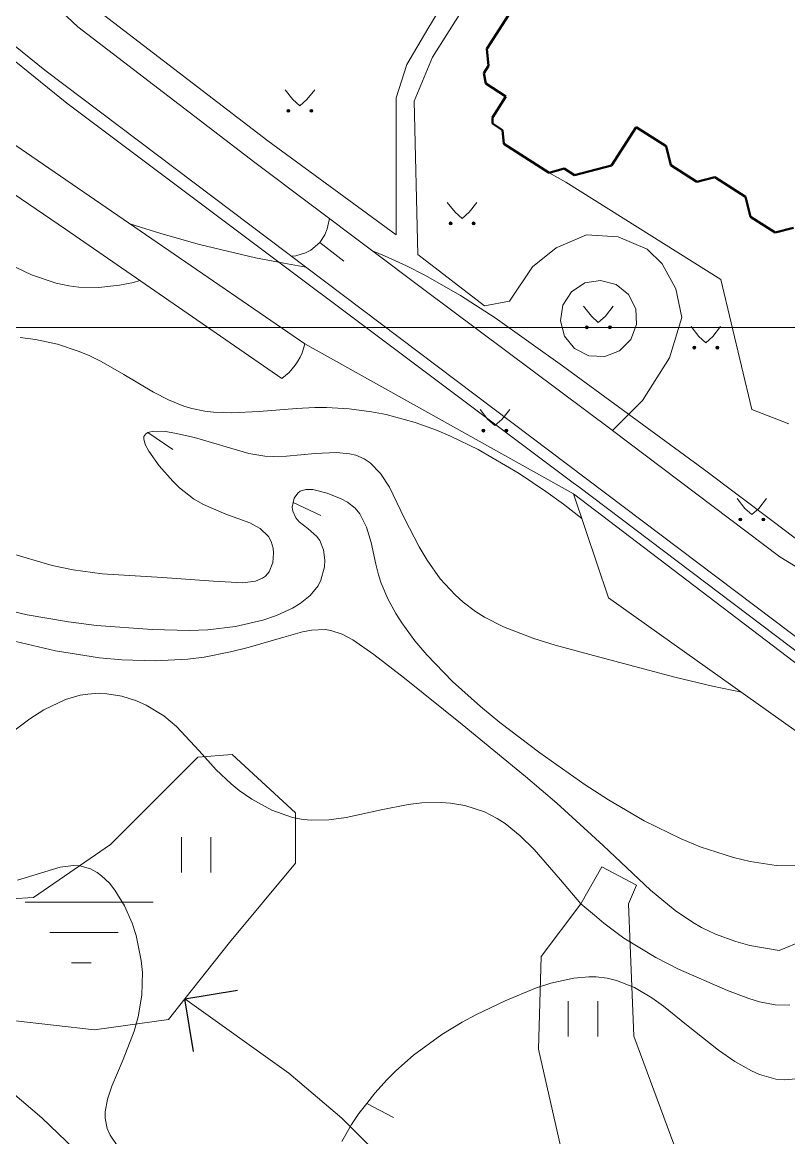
# Model space of a CAD drawing. Extents: x 1000 to 4000, y -5000 to -1000.
# Drawn here: x 1565.2 to 1615.8, y -4764.4 to -4690.7 of the extents above; entities that cross this region are included whole.
import ezdxf

# ---------------------------------------------------------------- set-up
doc = ezdxf.new("R2010")
doc.units = 0
doc.header["$MEASUREMENT"] = 0
for name, color, linetype in [('границы команд_1', 10, 'CONTINUOUS'), ('СЛОЙ_11', 7, 'CONTINUOUS'), ('СЛОЙ_24', 7, 'CONTINUOUS'), ('СЛОЙ_30', 7, 'CONTINUOUS'), ('СЛОЙ_31', 7, 'CONTINUOUS'), ('СЛОЙ_33', 7, 'CONTINUOUS'), ('СЛОЙ_37', 7, 'CONTINUOUS'), ('СЛОЙ_40', 7, 'CONTINUOUS'), ('СЛОЙ_41', 7, 'CONTINUOUS'), ('СЛОЙ_50', 7, 'CONTINUOUS'), ('СЛОЙ_6', 7, 'CONTINUOUS')]:
    doc.layers.add(name, color=color, linetype=linetype)

# ---------------------------------------------------------------- blocks, each defined once
blk = doc.blocks.new('264_5')
at = {"layer": 'СЛОЙ_31', "color": 4, "linetype": 'Continuous'}
for p, q in [((-2.496, 2.49), (0, 0)), ((0, 0), (2.488, 2.491))]:
    blk.add_line(p, q, dxfattribs=at)

msp = doc.modelspace()

# ---------------------------------------------------------------- linework, layer by layer
at = {"layer": 'границы команд_1', "color": 251, "lineweight": 0}
msp.add_lwpolyline([(1033.439, -1863.261), (3102.461, -1863.261), (3102.461, -4710.896), (1033.439, -4710.896)], close=True, dxfattribs=at)
at = {"layer": 'СЛОЙ_11', "color": 253, "linetype": 'Continuous', "lineweight": 0}
for points in [[(1601.91, -4721.414), (1601.555, -4721.146), (1568.112, -4696.076), (1538.503, -4672.076), (1499.866, -4640.491), (1496.121, -4640.937)], [(1625.187, -4738.99), (1601.91, -4721.414)]]:
    msp.add_lwpolyline(points, dxfattribs=at)
at = {"layer": 'СЛОЙ_24', "color": 253, "linetype": 'Continuous', "lineweight": 0}
for points in [[(1500.007, -4634.637), (1503.788, -4637.653), (1504.875, -4638.907), (1505.836, -4640.537), (1506.212, -4641.79), (1507.173, -4644.507), (1507.799, -4645.51), (1538.321, -4670.924), (1554.783, -4684.3), (1566.664, -4693.914), (1617.22, -4732.036), (1644.224, -4752.619)], [(1604.525, -4670.831), (1597.345, -4682.296), (1591.95, -4691.174), (1590.567, -4693.538), (1589.854, -4695.724), (1589.854, -4704.781), (1581.381, -4698.58), (1569.877, -4689.747), (1568.36, -4688.141), (1567.959, -4686.401), (1568.45, -4683.903), (1575.272, -4675.248)], [(1604.148, -4717.693), (1606.129, -4715.711), (1607.913, -4712.9), (1608.716, -4710.224), (1608.314, -4708.35), (1607.423, -4706.699), (1606.442, -4705.718), (1604.524, -4704.915), (1602.428, -4704.781), (1600.422, -4705.629), (1598.861, -4706.878), (1597.345, -4709.153), (1595.695, -4709.465), (1591.281, -4706.075), (1591.058, -4695.947), (1592.262, -4693.048), (1598.282, -4683.501), (1605.684, -4671.456), (1606.397, -4671.322)], [(1573.771, -4674.206), (1568.182, -4681.806), (1566.978, -4683.457), (1566.477, -4685.377), (1566.621, -4687.784), (1567.781, -4690.059), (1568.851, -4691.041), (1580.534, -4700.007), (1591.772, -4708.439)], [(1615.785, -4717.25), (1613.332, -4716.304), (1611.288, -4707.725), (1601.066, -4701.305), (1599.951, -4700.673)], [(1591.772, -4708.439), (1604.123, -4717.674), (1604.148, -4717.693)], [(1604.148, -4717.693), (1615.182, -4726.016)], [(1615.182, -4726.016), (1624.11, -4731.451), (1629.818, -4734.306), (1636.73, -4736.715)]]:
    msp.add_lwpolyline(points, dxfattribs=at)
msp.add_lwpolyline([(1603.632, -4712.811), (1602.582, -4712.758), (1601.643, -4712.283), (1600.979, -4711.466), (1600.705, -4710.451), (1600.867, -4709.411), (1601.438, -4708.528), (1602.319, -4707.953), (1603.358, -4707.786), (1604.375, -4708.056), (1605.194, -4708.716), (1605.674, -4709.652), (1605.731, -4710.703), (1605.356, -4711.686), (1604.614, -4712.432)], close=True, dxfattribs=at)
at = {"layer": 'СЛОЙ_30', "color": 253, "linetype": 'Continuous', "lineweight": 0}
msp.add_lwpolyline([(1575.906, -4755.198), (1582.764, -4760.102), (1586.275, -4763.079), (1593.575, -4770.372), (1596.183, -4772.515), (1596.822, -4772.941)], dxfattribs=at)
at = {"layer": 'СЛОЙ_31', "color": 253, "linetype": 'Continuous', "lineweight": 0}
msp.add_lwpolyline([(1502.142, -4655.783), (1505.355, -4657.972), (1525.992, -4672.197), (1539.82, -4681.745), (1552.422, -4690.426), (1564.32, -4698.594), (1583.822, -4711.971), (1583.745, -4712.267), (1583.643, -4712.559), (1583.516, -4712.844), (1583.366, -4713.118), (1583.192, -4713.38), (1582.998, -4713.626), (1582.785, -4713.854), (1582.556, -4714.061), (1582.313, -4714.247), (1568.028, -4704.409), (1554.874, -4695.44), (1542.441, -4686.994), (1532.61, -4680.347), (1500.85, -4658.609)], dxfattribs=at)
at = {"layer": 'СЛОЙ_33', "color": 253, "linetype": 'Continuous', "lineweight": 0}
for p, q in [((1565.362, -4748.824), (1573.809, -4748.824)), ((1567.003, -4750.824), (1571.506, -4750.824)), ((1568.423, -4752.824), (1569.728, -4752.824))]:
    msp.add_line(p, q, dxfattribs=at)
for points in [[(1575.906, -4755.198), (1578.851, -4751.482), (1583.218, -4746.238), (1583.218, -4742.916), (1579.026, -4739.071), (1576.755, -4739.246), (1570.99, -4745.014), (1565.925, -4748.51), (1559.986, -4748.86), (1553.697, -4746.238), (1545.783, -4738.61), (1542.537, -4732.507), (1537.732, -4729.78), (1535.655, -4727.443), (1532.798, -4721.21), (1531.499, -4717.964), (1529.941, -4713.419), (1521.241, -4704.589), (1513.222, -4694.494)], [(1564.527, -4756.639), (1569.942, -4757.251), (1574.833, -4756.552), (1575.906, -4755.198)]]:
    msp.add_lwpolyline(points, dxfattribs=at)
at = {"layer": 'СЛОЙ_37', "color": 253, "linetype": 'Continuous', "lineweight": 0}
for points in [[(1740.707, -4657.789), (1725.552, -4670.243), (1711.207, -4694.845), (1694.238, -4715.791), (1675.66, -4741.955), (1663.534, -4757.95), (1653.947, -4764.106), (1651.894, -4764.256), (1641.548, -4757.953), (1626.986, -4745.146), (1603.888, -4728.729), (1601.569, -4721.859)], [(1601.569, -4721.859), (1630.197, -4743.674), (1642.504, -4753.131), (1647.276, -4756.655), (1652.877, -4760.626)]]:
    msp.add_lwpolyline(points, dxfattribs=at)
at = {"layer": 'СЛОЙ_40', "color": 253, "linetype": 'Continuous', "lineweight": 0}
for p, q in [((1583.822, -4711.971), (1601.569, -4721.859)), ((1603.449, -4746.476), (1602.052, -4748.922)), ((1605.72, -4747.699), (1603.449, -4746.476)), ((1605.196, -4748.922), (1605.72, -4747.699)), ((1602.052, -4748.922), (1599.432, -4752.415)), ((1605.546, -4757.656), (1605.196, -4748.922)), ((1599.432, -4752.415), (1599.257, -4758.529)), ((1608.864, -4766.564), (1605.546, -4757.656)), ((1599.257, -4758.529), (1601.004, -4766.215))]:
    msp.add_line(p, q, dxfattribs=at)
at = {"layer": 'СЛОЙ_41', "color": 253, "linetype": 'Continuous', "lineweight": 0}
for p, q in [((1582.53, -4695.203), (1583.04, -4695.853)), ((1584.48, -4695.203), (1583.97, -4695.853)), ((1583.04, -4695.853), (1583.5, -4696.263)), ((1583.97, -4695.853), (1583.5, -4696.263)), ((1593.238, -4702.638), (1593.748, -4703.288)), ((1595.188, -4702.638), (1594.678, -4703.288)), ((1593.748, -4703.288), (1594.208, -4703.698)), ((1594.678, -4703.288), (1594.208, -4703.698)), ((1602.236, -4709.491), (1602.746, -4710.141)), ((1604.186, -4709.491), (1603.676, -4710.141)), ((1602.746, -4710.141), (1603.206, -4710.551)), ((1603.676, -4710.141), (1603.206, -4710.551)), ((1609.329, -4710.834), (1609.839, -4711.484)), ((1611.279, -4710.834), (1610.769, -4711.484)), ((1609.839, -4711.484), (1610.299, -4711.894)), ((1610.769, -4711.484), (1610.299, -4711.894)), ((1595.407, -4716.309), (1595.917, -4716.959)), ((1597.357, -4716.309), (1596.847, -4716.959)), ((1595.917, -4716.959), (1596.377, -4717.369)), ((1596.847, -4716.959), (1596.377, -4717.369)), ((1612.371, -4722.176), (1612.881, -4722.826)), ((1614.321, -4722.176), (1613.811, -4722.826)), ((1612.881, -4722.826), (1613.341, -4723.236)), ((1613.811, -4722.826), (1613.341, -4723.236)), ((1575.682, -4746.86), (1575.682, -4744.52)), ((1577.632, -4744.52), (1577.632, -4746.86)), ((1601.224, -4757.684), (1601.224, -4755.344)), ((1603.174, -4755.344), (1603.174, -4757.684))]:
    msp.add_line(p, q, dxfattribs=at)
for centre in [(1582.744, -4696.591), (1584.265, -4696.591), (1593.452, -4704.026), (1594.973, -4704.026), (1602.45, -4710.879), (1603.971, -4710.879), (1609.543, -4712.222), (1611.064, -4712.222), (1595.621, -4717.697), (1597.142, -4717.697), (1612.585, -4723.564), (1614.106, -4723.564)]:
    msp.add_circle(centre, 0.0976, dxfattribs=at)
for points in [[(1582.662, -4696.645), (1582.653, -4696.554), (1582.662, -4696.537)], [(1582.675, -4696.66), (1582.662, -4696.537), (1582.675, -4696.522)], [(1582.662, -4696.645), (1582.662, -4696.537), (1582.675, -4696.66)], [(1582.689, -4696.672), (1582.675, -4696.522), (1582.689, -4696.51)], [(1582.675, -4696.66), (1582.675, -4696.522), (1582.689, -4696.672)], [(1582.706, -4696.681), (1582.689, -4696.51), (1582.706, -4696.501)], [(1582.689, -4696.672), (1582.689, -4696.51), (1582.706, -4696.681)], [(1582.725, -4696.687), (1582.706, -4696.501), (1582.725, -4696.495)], [(1582.706, -4696.681), (1582.706, -4696.501), (1582.725, -4696.687)], [(1582.744, -4696.689), (1582.725, -4696.495), (1582.744, -4696.493)], [(1582.725, -4696.687), (1582.725, -4696.495), (1582.744, -4696.689)], [(1584.183, -4696.645), (1584.174, -4696.554), (1584.183, -4696.537)], [(1584.196, -4696.66), (1584.183, -4696.537), (1584.196, -4696.522)], [(1584.183, -4696.645), (1584.183, -4696.537), (1584.196, -4696.66)], [(1584.21, -4696.672), (1584.196, -4696.522), (1584.21, -4696.51)], [(1584.196, -4696.66), (1584.196, -4696.522), (1584.21, -4696.672)], [(1584.227, -4696.681), (1584.21, -4696.51), (1584.227, -4696.501)], [(1584.21, -4696.672), (1584.21, -4696.51), (1584.227, -4696.681)], [(1584.246, -4696.687), (1584.227, -4696.501), (1584.246, -4696.495)], [(1584.227, -4696.681), (1584.227, -4696.501), (1584.246, -4696.687)], [(1584.265, -4696.689), (1584.246, -4696.495), (1584.265, -4696.493)], [(1584.246, -4696.687), (1584.246, -4696.495), (1584.265, -4696.689)], [(1582.648, -4696.61), (1582.646, -4696.591), (1582.648, -4696.572)], [(1582.653, -4696.628), (1582.648, -4696.572), (1582.653, -4696.554)], [(1582.648, -4696.61), (1582.648, -4696.572), (1582.653, -4696.628)], [(1582.653, -4696.628), (1582.653, -4696.554), (1582.662, -4696.645)], [(1584.169, -4696.61), (1584.167, -4696.591), (1584.169, -4696.572)], [(1584.174, -4696.628), (1584.169, -4696.572), (1584.174, -4696.554)], [(1584.169, -4696.61), (1584.169, -4696.572), (1584.174, -4696.628)], [(1584.174, -4696.628), (1584.174, -4696.554), (1584.183, -4696.645)], [(1593.356, -4704.045), (1593.354, -4704.026), (1593.356, -4704.007)], [(1593.361, -4704.063), (1593.356, -4704.007), (1593.361, -4703.989)], [(1593.356, -4704.045), (1593.356, -4704.007), (1593.361, -4704.063)], [(1593.37, -4704.08), (1593.361, -4703.989), (1593.37, -4703.972)], [(1593.361, -4704.063), (1593.361, -4703.989), (1593.37, -4704.08)], [(1593.383, -4704.095), (1593.37, -4703.972), (1593.383, -4703.957)], [(1593.37, -4704.08), (1593.37, -4703.972), (1593.383, -4704.095)], [(1593.397, -4704.107), (1593.383, -4703.957), (1593.397, -4703.945)], [(1593.383, -4704.095), (1593.383, -4703.957), (1593.397, -4704.107)], [(1593.414, -4704.116), (1593.397, -4703.945), (1593.414, -4703.936)], [(1593.397, -4704.107), (1593.397, -4703.945), (1593.414, -4704.116)], [(1593.433, -4704.122), (1593.414, -4703.936), (1593.433, -4703.93)], [(1593.414, -4704.116), (1593.414, -4703.936), (1593.433, -4704.122)], [(1593.452, -4704.124), (1593.433, -4703.93), (1593.452, -4703.928)], [(1593.433, -4704.122), (1593.433, -4703.93), (1593.452, -4704.124)], [(1594.877, -4704.045), (1594.875, -4704.026), (1594.877, -4704.007)], [(1594.882, -4704.063), (1594.877, -4704.007), (1594.882, -4703.989)], [(1594.877, -4704.045), (1594.877, -4704.007), (1594.882, -4704.063)], [(1594.891, -4704.08), (1594.882, -4703.989), (1594.891, -4703.972)], [(1594.882, -4704.063), (1594.882, -4703.989), (1594.891, -4704.08)], [(1594.904, -4704.095), (1594.891, -4703.972), (1594.904, -4703.957)], [(1594.891, -4704.08), (1594.891, -4703.972), (1594.904, -4704.095)], [(1594.918, -4704.107), (1594.904, -4703.957), (1594.918, -4703.945)], [(1594.904, -4704.095), (1594.904, -4703.957), (1594.918, -4704.107)], [(1594.935, -4704.116), (1594.918, -4703.945), (1594.935, -4703.936)], [(1594.918, -4704.107), (1594.918, -4703.945), (1594.935, -4704.116)], [(1594.954, -4704.122), (1594.935, -4703.936), (1594.954, -4703.93)], [(1594.935, -4704.116), (1594.935, -4703.936), (1594.954, -4704.122)], [(1594.973, -4704.124), (1594.954, -4703.93), (1594.973, -4703.928)], [(1594.954, -4704.122), (1594.954, -4703.93), (1594.973, -4704.124)], [(1602.354, -4710.898), (1602.352, -4710.879), (1602.354, -4710.86)], [(1602.359, -4710.916), (1602.354, -4710.86), (1602.359, -4710.842)], [(1602.354, -4710.898), (1602.354, -4710.86), (1602.359, -4710.916)], [(1602.368, -4710.933), (1602.359, -4710.842), (1602.368, -4710.825)], [(1602.359, -4710.916), (1602.359, -4710.842), (1602.368, -4710.933)], [(1602.381, -4710.948), (1602.368, -4710.825), (1602.381, -4710.81)], [(1602.368, -4710.933), (1602.368, -4710.825), (1602.381, -4710.948)], [(1602.395, -4710.96), (1602.381, -4710.81), (1602.395, -4710.798)], [(1602.381, -4710.948), (1602.381, -4710.81), (1602.395, -4710.96)], [(1602.412, -4710.969), (1602.395, -4710.798), (1602.412, -4710.789)], [(1602.395, -4710.96), (1602.395, -4710.798), (1602.412, -4710.969)], [(1602.431, -4710.975), (1602.412, -4710.789), (1602.431, -4710.783)], [(1602.412, -4710.969), (1602.412, -4710.789), (1602.431, -4710.975)], [(1602.45, -4710.977), (1602.431, -4710.783), (1602.45, -4710.781)], [(1602.431, -4710.975), (1602.431, -4710.783), (1602.45, -4710.977)], [(1603.875, -4710.898), (1603.873, -4710.879), (1603.875, -4710.86)], [(1603.88, -4710.916), (1603.875, -4710.86), (1603.88, -4710.842)], [(1603.875, -4710.898), (1603.875, -4710.86), (1603.88, -4710.916)], [(1603.889, -4710.933), (1603.88, -4710.842), (1603.889, -4710.825)], [(1603.88, -4710.916), (1603.88, -4710.842), (1603.889, -4710.933)], [(1603.902, -4710.948), (1603.889, -4710.825), (1603.902, -4710.81)], [(1603.889, -4710.933), (1603.889, -4710.825), (1603.902, -4710.948)], [(1603.916, -4710.96), (1603.902, -4710.81), (1603.916, -4710.798)], [(1603.902, -4710.948), (1603.902, -4710.81), (1603.916, -4710.96)], [(1603.933, -4710.969), (1603.916, -4710.798), (1603.933, -4710.789)], [(1603.916, -4710.96), (1603.916, -4710.798), (1603.933, -4710.969)], [(1603.952, -4710.975), (1603.933, -4710.789), (1603.952, -4710.783)], [(1603.933, -4710.969), (1603.933, -4710.789), (1603.952, -4710.975)], [(1603.971, -4710.977), (1603.952, -4710.783), (1603.971, -4710.781)], [(1603.952, -4710.975), (1603.952, -4710.783), (1603.971, -4710.977)], [(1609.447, -4712.241), (1609.445, -4712.222), (1609.447, -4712.203)], [(1609.452, -4712.259), (1609.447, -4712.203), (1609.452, -4712.185)], [(1609.447, -4712.241), (1609.447, -4712.203), (1609.452, -4712.259)], [(1609.461, -4712.276), (1609.452, -4712.185), (1609.461, -4712.168)], [(1609.452, -4712.259), (1609.452, -4712.185), (1609.461, -4712.276)], [(1609.474, -4712.291), (1609.461, -4712.168), (1609.474, -4712.153)], [(1609.461, -4712.276), (1609.461, -4712.168), (1609.474, -4712.291)], [(1609.488, -4712.303), (1609.474, -4712.153), (1609.488, -4712.141)], [(1609.474, -4712.291), (1609.474, -4712.153), (1609.488, -4712.303)], [(1609.505, -4712.312), (1609.488, -4712.141), (1609.505, -4712.132)], [(1609.488, -4712.303), (1609.488, -4712.141), (1609.505, -4712.312)], [(1609.524, -4712.318), (1609.505, -4712.132), (1609.524, -4712.126)], [(1609.505, -4712.312), (1609.505, -4712.132), (1609.524, -4712.318)], [(1609.543, -4712.32), (1609.524, -4712.126), (1609.543, -4712.124)], [(1609.524, -4712.318), (1609.524, -4712.126), (1609.543, -4712.32)], [(1610.968, -4712.241), (1610.966, -4712.222), (1610.968, -4712.203)], [(1610.973, -4712.259), (1610.968, -4712.203), (1610.973, -4712.185)], [(1610.968, -4712.241), (1610.968, -4712.203), (1610.973, -4712.259)], [(1610.982, -4712.276), (1610.973, -4712.185), (1610.982, -4712.168)], [(1610.973, -4712.259), (1610.973, -4712.185), (1610.982, -4712.276)], [(1610.995, -4712.291), (1610.982, -4712.168), (1610.995, -4712.153)], [(1610.982, -4712.276), (1610.982, -4712.168), (1610.995, -4712.291)], [(1611.009, -4712.303), (1610.995, -4712.153), (1611.009, -4712.141)], [(1610.995, -4712.291), (1610.995, -4712.153), (1611.009, -4712.303)], [(1611.026, -4712.312), (1611.009, -4712.141), (1611.026, -4712.132)], [(1611.009, -4712.303), (1611.009, -4712.141), (1611.026, -4712.312)], [(1611.045, -4712.318), (1611.026, -4712.132), (1611.045, -4712.126)], [(1611.026, -4712.312), (1611.026, -4712.132), (1611.045, -4712.318)], [(1611.064, -4712.32), (1611.045, -4712.126), (1611.064, -4712.124)], [(1611.045, -4712.318), (1611.045, -4712.126), (1611.064, -4712.32)], [(1595.525, -4717.716), (1595.523, -4717.697), (1595.525, -4717.678)], [(1595.53, -4717.734), (1595.525, -4717.678), (1595.53, -4717.66)], [(1595.525, -4717.716), (1595.525, -4717.678), (1595.53, -4717.734)], [(1595.539, -4717.751), (1595.53, -4717.66), (1595.539, -4717.643)], [(1595.53, -4717.734), (1595.53, -4717.66), (1595.539, -4717.751)], [(1595.552, -4717.766), (1595.539, -4717.643), (1595.552, -4717.628)], [(1595.539, -4717.751), (1595.539, -4717.643), (1595.552, -4717.766)], [(1595.566, -4717.778), (1595.552, -4717.628), (1595.566, -4717.616)], [(1595.552, -4717.766), (1595.552, -4717.628), (1595.566, -4717.778)], [(1595.583, -4717.787), (1595.566, -4717.616), (1595.583, -4717.607)], [(1595.566, -4717.778), (1595.566, -4717.616), (1595.583, -4717.787)], [(1595.602, -4717.793), (1595.583, -4717.607), (1595.602, -4717.601)], [(1595.583, -4717.787), (1595.583, -4717.607), (1595.602, -4717.793)], [(1595.621, -4717.795), (1595.602, -4717.601), (1595.621, -4717.599)], [(1595.602, -4717.793), (1595.602, -4717.601), (1595.621, -4717.795)], [(1597.046, -4717.716), (1597.044, -4717.697), (1597.046, -4717.678)], [(1597.051, -4717.734), (1597.046, -4717.678), (1597.051, -4717.66)], [(1597.046, -4717.716), (1597.046, -4717.678), (1597.051, -4717.734)], [(1597.06, -4717.751), (1597.051, -4717.66), (1597.06, -4717.643)], [(1597.051, -4717.734), (1597.051, -4717.66), (1597.06, -4717.751)], [(1597.073, -4717.766), (1597.06, -4717.643), (1597.073, -4717.628)], [(1597.06, -4717.751), (1597.06, -4717.643), (1597.073, -4717.766)], [(1597.087, -4717.778), (1597.073, -4717.628), (1597.087, -4717.616)], [(1597.073, -4717.766), (1597.073, -4717.628), (1597.087, -4717.778)], [(1597.104, -4717.787), (1597.087, -4717.616), (1597.104, -4717.607)], [(1597.087, -4717.778), (1597.087, -4717.616), (1597.104, -4717.787)], [(1597.123, -4717.793), (1597.104, -4717.607), (1597.123, -4717.601)], [(1597.104, -4717.787), (1597.104, -4717.607), (1597.123, -4717.793)], [(1597.142, -4717.795), (1597.123, -4717.601), (1597.142, -4717.599)], [(1597.123, -4717.793), (1597.123, -4717.601), (1597.142, -4717.795)], [(1612.489, -4723.583), (1612.487, -4723.564), (1612.489, -4723.545)], [(1612.494, -4723.601), (1612.489, -4723.545), (1612.494, -4723.527)], [(1612.489, -4723.583), (1612.489, -4723.545), (1612.494, -4723.601)], [(1612.503, -4723.618), (1612.494, -4723.527), (1612.503, -4723.51)], [(1612.494, -4723.601), (1612.494, -4723.527), (1612.503, -4723.618)], [(1612.516, -4723.633), (1612.503, -4723.51), (1612.516, -4723.495)], [(1612.503, -4723.618), (1612.503, -4723.51), (1612.516, -4723.633)], [(1612.53, -4723.645), (1612.516, -4723.495), (1612.53, -4723.483)], [(1612.516, -4723.633), (1612.516, -4723.495), (1612.53, -4723.645)], [(1612.547, -4723.654), (1612.53, -4723.483), (1612.547, -4723.474)], [(1612.53, -4723.645), (1612.53, -4723.483), (1612.547, -4723.654)], [(1612.566, -4723.66), (1612.547, -4723.474), (1612.566, -4723.468)], [(1612.547, -4723.654), (1612.547, -4723.474), (1612.566, -4723.66)], [(1612.585, -4723.662), (1612.566, -4723.468), (1612.585, -4723.466)], [(1612.566, -4723.66), (1612.566, -4723.468), (1612.585, -4723.662)], [(1614.01, -4723.583), (1614.008, -4723.564), (1614.01, -4723.545)], [(1614.015, -4723.601), (1614.01, -4723.545), (1614.015, -4723.527)], [(1614.01, -4723.583), (1614.01, -4723.545), (1614.015, -4723.601)], [(1614.024, -4723.618), (1614.015, -4723.527), (1614.024, -4723.51)], [(1614.015, -4723.601), (1614.015, -4723.527), (1614.024, -4723.618)], [(1614.037, -4723.633), (1614.024, -4723.51), (1614.037, -4723.495)], [(1614.024, -4723.618), (1614.024, -4723.51), (1614.037, -4723.633)], [(1614.051, -4723.645), (1614.037, -4723.495), (1614.051, -4723.483)], [(1614.037, -4723.633), (1614.037, -4723.495), (1614.051, -4723.645)], [(1614.068, -4723.654), (1614.051, -4723.483), (1614.068, -4723.474)], [(1614.051, -4723.645), (1614.051, -4723.483), (1614.068, -4723.654)], [(1614.087, -4723.66), (1614.068, -4723.474), (1614.087, -4723.468)], [(1614.068, -4723.654), (1614.068, -4723.474), (1614.087, -4723.66)], [(1614.106, -4723.662), (1614.087, -4723.468), (1614.106, -4723.466)], [(1614.087, -4723.66), (1614.087, -4723.468), (1614.106, -4723.662)]]:
    msp.add_solid(points, dxfattribs=at)
at = {"layer": 'СЛОЙ_41', "color": 253, "linetype": 'Continuous', "lineweight": 0, "extrusion": (0, 0, -1)}
for points in [[(-1582.744, -4696.689), (-1582.744, -4696.493), (-1582.763, -4696.687)], [(-1582.763, -4696.687), (-1582.744, -4696.493), (-1582.763, -4696.495)], [(-1582.763, -4696.687), (-1582.763, -4696.495), (-1582.781, -4696.681)], [(-1582.781, -4696.681), (-1582.763, -4696.495), (-1582.781, -4696.501)], [(-1582.781, -4696.681), (-1582.781, -4696.501), (-1582.798, -4696.672)], [(-1582.798, -4696.672), (-1582.781, -4696.501), (-1582.798, -4696.51)], [(-1582.798, -4696.672), (-1582.798, -4696.51), (-1582.813, -4696.66)], [(-1582.813, -4696.66), (-1582.798, -4696.51), (-1582.813, -4696.522)], [(-1582.813, -4696.66), (-1582.813, -4696.522), (-1582.825, -4696.645)], [(-1582.825, -4696.645), (-1582.813, -4696.522), (-1582.825, -4696.537)], [(-1582.825, -4696.645), (-1582.825, -4696.537), (-1582.834, -4696.628)], [(-1582.834, -4696.628), (-1582.825, -4696.537), (-1582.834, -4696.554)], [(-1584.265, -4696.689), (-1584.265, -4696.493), (-1584.284, -4696.687)], [(-1584.284, -4696.687), (-1584.265, -4696.493), (-1584.284, -4696.495)], [(-1584.284, -4696.687), (-1584.284, -4696.495), (-1584.302, -4696.681)], [(-1584.302, -4696.681), (-1584.284, -4696.495), (-1584.302, -4696.501)], [(-1584.302, -4696.681), (-1584.302, -4696.501), (-1584.319, -4696.672)], [(-1584.319, -4696.672), (-1584.302, -4696.501), (-1584.319, -4696.51)], [(-1584.319, -4696.672), (-1584.319, -4696.51), (-1584.334, -4696.66)], [(-1584.334, -4696.66), (-1584.319, -4696.51), (-1584.334, -4696.522)], [(-1584.334, -4696.66), (-1584.334, -4696.522), (-1584.346, -4696.645)], [(-1584.346, -4696.645), (-1584.334, -4696.522), (-1584.346, -4696.537)], [(-1584.346, -4696.645), (-1584.346, -4696.537), (-1584.355, -4696.628)], [(-1584.355, -4696.628), (-1584.346, -4696.537), (-1584.355, -4696.554)], [(-1582.834, -4696.628), (-1582.834, -4696.554), (-1582.839, -4696.61)], [(-1582.839, -4696.61), (-1582.834, -4696.554), (-1582.839, -4696.572)], [(-1582.839, -4696.61), (-1582.839, -4696.572), (-1582.841, -4696.591)], [(-1584.355, -4696.628), (-1584.355, -4696.554), (-1584.36, -4696.61)], [(-1584.36, -4696.61), (-1584.355, -4696.554), (-1584.36, -4696.572)], [(-1584.36, -4696.61), (-1584.36, -4696.572), (-1584.362, -4696.591)], [(-1593.452, -4704.124), (-1593.452, -4703.928), (-1593.471, -4704.122)], [(-1593.471, -4704.122), (-1593.452, -4703.928), (-1593.471, -4703.93)], [(-1593.471, -4704.122), (-1593.471, -4703.93), (-1593.489, -4704.116)], [(-1593.489, -4704.116), (-1593.471, -4703.93), (-1593.489, -4703.936)], [(-1593.489, -4704.116), (-1593.489, -4703.936), (-1593.506, -4704.107)], [(-1593.506, -4704.107), (-1593.489, -4703.936), (-1593.506, -4703.945)], [(-1593.506, -4704.107), (-1593.506, -4703.945), (-1593.521, -4704.095)], [(-1593.521, -4704.095), (-1593.506, -4703.945), (-1593.521, -4703.957)], [(-1593.521, -4704.095), (-1593.521, -4703.957), (-1593.533, -4704.08)], [(-1593.533, -4704.08), (-1593.521, -4703.957), (-1593.533, -4703.972)], [(-1593.533, -4704.08), (-1593.533, -4703.972), (-1593.542, -4704.063)], [(-1593.542, -4704.063), (-1593.533, -4703.972), (-1593.542, -4703.989)], [(-1593.542, -4704.063), (-1593.542, -4703.989), (-1593.547, -4704.045)], [(-1593.547, -4704.045), (-1593.542, -4703.989), (-1593.547, -4704.007)], [(-1593.547, -4704.045), (-1593.547, -4704.007), (-1593.549, -4704.026)], [(-1594.973, -4704.124), (-1594.973, -4703.928), (-1594.992, -4704.122)], [(-1594.992, -4704.122), (-1594.973, -4703.928), (-1594.992, -4703.93)], [(-1594.992, -4704.122), (-1594.992, -4703.93), (-1595.01, -4704.116)], [(-1595.01, -4704.116), (-1594.992, -4703.93), (-1595.01, -4703.936)], [(-1595.01, -4704.116), (-1595.01, -4703.936), (-1595.027, -4704.107)], [(-1595.027, -4704.107), (-1595.01, -4703.936), (-1595.027, -4703.945)], [(-1595.027, -4704.107), (-1595.027, -4703.945), (-1595.042, -4704.095)], [(-1595.042, -4704.095), (-1595.027, -4703.945), (-1595.042, -4703.957)], [(-1595.042, -4704.095), (-1595.042, -4703.957), (-1595.054, -4704.08)], [(-1595.054, -4704.08), (-1595.042, -4703.957), (-1595.054, -4703.972)], [(-1595.054, -4704.08), (-1595.054, -4703.972), (-1595.063, -4704.063)], [(-1595.063, -4704.063), (-1595.054, -4703.972), (-1595.063, -4703.989)], [(-1595.063, -4704.063), (-1595.063, -4703.989), (-1595.068, -4704.045)], [(-1595.068, -4704.045), (-1595.063, -4703.989), (-1595.068, -4704.007)], [(-1595.068, -4704.045), (-1595.068, -4704.007), (-1595.07, -4704.026)], [(-1602.45, -4710.977), (-1602.45, -4710.781), (-1602.469, -4710.975)], [(-1602.469, -4710.975), (-1602.45, -4710.781), (-1602.469, -4710.783)], [(-1602.469, -4710.975), (-1602.469, -4710.783), (-1602.487, -4710.969)], [(-1602.487, -4710.969), (-1602.469, -4710.783), (-1602.487, -4710.789)], [(-1602.487, -4710.969), (-1602.487, -4710.789), (-1602.504, -4710.96)], [(-1602.504, -4710.96), (-1602.487, -4710.789), (-1602.504, -4710.798)], [(-1602.504, -4710.96), (-1602.504, -4710.798), (-1602.519, -4710.948)], [(-1602.519, -4710.948), (-1602.504, -4710.798), (-1602.519, -4710.81)], [(-1602.519, -4710.948), (-1602.519, -4710.81), (-1602.531, -4710.933)], [(-1602.531, -4710.933), (-1602.519, -4710.81), (-1602.531, -4710.825)], [(-1602.531, -4710.933), (-1602.531, -4710.825), (-1602.54, -4710.916)], [(-1602.54, -4710.916), (-1602.531, -4710.825), (-1602.54, -4710.842)], [(-1602.54, -4710.916), (-1602.54, -4710.842), (-1602.545, -4710.898)], [(-1602.545, -4710.898), (-1602.54, -4710.842), (-1602.545, -4710.86)], [(-1602.545, -4710.898), (-1602.545, -4710.86), (-1602.547, -4710.879)], [(-1603.971, -4710.977), (-1603.971, -4710.781), (-1603.99, -4710.975)], [(-1603.99, -4710.975), (-1603.971, -4710.781), (-1603.99, -4710.783)], [(-1603.99, -4710.975), (-1603.99, -4710.783), (-1604.008, -4710.969)], [(-1604.008, -4710.969), (-1603.99, -4710.783), (-1604.008, -4710.789)], [(-1604.008, -4710.969), (-1604.008, -4710.789), (-1604.025, -4710.96)], [(-1604.025, -4710.96), (-1604.008, -4710.789), (-1604.025, -4710.798)], [(-1604.025, -4710.96), (-1604.025, -4710.798), (-1604.04, -4710.948)], [(-1604.04, -4710.948), (-1604.025, -4710.798), (-1604.04, -4710.81)], [(-1604.04, -4710.948), (-1604.04, -4710.81), (-1604.052, -4710.933)], [(-1604.052, -4710.933), (-1604.04, -4710.81), (-1604.052, -4710.825)], [(-1604.052, -4710.933), (-1604.052, -4710.825), (-1604.061, -4710.916)], [(-1604.061, -4710.916), (-1604.052, -4710.825), (-1604.061, -4710.842)], [(-1604.061, -4710.916), (-1604.061, -4710.842), (-1604.066, -4710.898)], [(-1604.066, -4710.898), (-1604.061, -4710.842), (-1604.066, -4710.86)], [(-1604.066, -4710.898), (-1604.066, -4710.86), (-1604.068, -4710.879)], [(-1609.543, -4712.32), (-1609.543, -4712.124), (-1609.562, -4712.318)], [(-1609.562, -4712.318), (-1609.543, -4712.124), (-1609.562, -4712.126)], [(-1609.562, -4712.318), (-1609.562, -4712.126), (-1609.58, -4712.312)], [(-1609.58, -4712.312), (-1609.562, -4712.126), (-1609.58, -4712.132)], [(-1609.58, -4712.312), (-1609.58, -4712.132), (-1609.597, -4712.303)], [(-1609.597, -4712.303), (-1609.58, -4712.132), (-1609.597, -4712.141)], [(-1609.597, -4712.303), (-1609.597, -4712.141), (-1609.612, -4712.291)], [(-1609.612, -4712.291), (-1609.597, -4712.141), (-1609.612, -4712.153)], [(-1609.612, -4712.291), (-1609.612, -4712.153), (-1609.624, -4712.276)], [(-1609.624, -4712.276), (-1609.612, -4712.153), (-1609.624, -4712.168)], [(-1609.624, -4712.276), (-1609.624, -4712.168), (-1609.633, -4712.259)], [(-1609.633, -4712.259), (-1609.624, -4712.168), (-1609.633, -4712.185)], [(-1609.633, -4712.259), (-1609.633, -4712.185), (-1609.638, -4712.241)], [(-1609.638, -4712.241), (-1609.633, -4712.185), (-1609.638, -4712.203)], [(-1609.638, -4712.241), (-1609.638, -4712.203), (-1609.64, -4712.222)], [(-1611.064, -4712.32), (-1611.064, -4712.124), (-1611.083, -4712.318)], [(-1611.083, -4712.318), (-1611.064, -4712.124), (-1611.083, -4712.126)], [(-1611.083, -4712.318), (-1611.083, -4712.126), (-1611.101, -4712.312)], [(-1611.101, -4712.312), (-1611.083, -4712.126), (-1611.101, -4712.132)], [(-1611.101, -4712.312), (-1611.101, -4712.132), (-1611.118, -4712.303)], [(-1611.118, -4712.303), (-1611.101, -4712.132), (-1611.118, -4712.141)], [(-1611.118, -4712.303), (-1611.118, -4712.141), (-1611.133, -4712.291)], [(-1611.133, -4712.291), (-1611.118, -4712.141), (-1611.133, -4712.153)], [(-1611.133, -4712.291), (-1611.133, -4712.153), (-1611.145, -4712.276)], [(-1611.145, -4712.276), (-1611.133, -4712.153), (-1611.145, -4712.168)], [(-1611.145, -4712.276), (-1611.145, -4712.168), (-1611.154, -4712.259)], [(-1611.154, -4712.259), (-1611.145, -4712.168), (-1611.154, -4712.185)], [(-1611.154, -4712.259), (-1611.154, -4712.185), (-1611.159, -4712.241)], [(-1611.159, -4712.241), (-1611.154, -4712.185), (-1611.159, -4712.203)], [(-1611.159, -4712.241), (-1611.159, -4712.203), (-1611.161, -4712.222)], [(-1595.621, -4717.795), (-1595.621, -4717.599), (-1595.64, -4717.793)], [(-1595.64, -4717.793), (-1595.621, -4717.599), (-1595.64, -4717.601)], [(-1595.64, -4717.793), (-1595.64, -4717.601), (-1595.658, -4717.787)], [(-1595.658, -4717.787), (-1595.64, -4717.601), (-1595.658, -4717.607)], [(-1595.658, -4717.787), (-1595.658, -4717.607), (-1595.675, -4717.778)], [(-1595.675, -4717.778), (-1595.658, -4717.607), (-1595.675, -4717.616)], [(-1595.675, -4717.778), (-1595.675, -4717.616), (-1595.69, -4717.766)], [(-1595.69, -4717.766), (-1595.675, -4717.616), (-1595.69, -4717.628)], [(-1595.69, -4717.766), (-1595.69, -4717.628), (-1595.702, -4717.751)], [(-1595.702, -4717.751), (-1595.69, -4717.628), (-1595.702, -4717.643)], [(-1595.702, -4717.751), (-1595.702, -4717.643), (-1595.711, -4717.734)], [(-1595.711, -4717.734), (-1595.702, -4717.643), (-1595.711, -4717.66)], [(-1595.711, -4717.734), (-1595.711, -4717.66), (-1595.716, -4717.716)], [(-1595.716, -4717.716), (-1595.711, -4717.66), (-1595.716, -4717.678)], [(-1595.716, -4717.716), (-1595.716, -4717.678), (-1595.718, -4717.697)], [(-1597.142, -4717.795), (-1597.142, -4717.599), (-1597.161, -4717.793)], [(-1597.161, -4717.793), (-1597.142, -4717.599), (-1597.161, -4717.601)], [(-1597.161, -4717.793), (-1597.161, -4717.601), (-1597.179, -4717.787)], [(-1597.179, -4717.787), (-1597.161, -4717.601), (-1597.179, -4717.607)], [(-1597.179, -4717.787), (-1597.179, -4717.607), (-1597.196, -4717.778)], [(-1597.196, -4717.778), (-1597.179, -4717.607), (-1597.196, -4717.616)], [(-1597.196, -4717.778), (-1597.196, -4717.616), (-1597.211, -4717.766)], [(-1597.211, -4717.766), (-1597.196, -4717.616), (-1597.211, -4717.628)], [(-1597.211, -4717.766), (-1597.211, -4717.628), (-1597.223, -4717.751)], [(-1597.223, -4717.751), (-1597.211, -4717.628), (-1597.223, -4717.643)], [(-1597.223, -4717.751), (-1597.223, -4717.643), (-1597.232, -4717.734)], [(-1597.232, -4717.734), (-1597.223, -4717.643), (-1597.232, -4717.66)], [(-1597.232, -4717.734), (-1597.232, -4717.66), (-1597.237, -4717.716)], [(-1597.237, -4717.716), (-1597.232, -4717.66), (-1597.237, -4717.678)], [(-1597.237, -4717.716), (-1597.237, -4717.678), (-1597.239, -4717.697)], [(-1612.585, -4723.662), (-1612.585, -4723.466), (-1612.604, -4723.66)], [(-1612.604, -4723.66), (-1612.585, -4723.466), (-1612.604, -4723.468)], [(-1612.604, -4723.66), (-1612.604, -4723.468), (-1612.622, -4723.654)], [(-1612.622, -4723.654), (-1612.604, -4723.468), (-1612.622, -4723.474)], [(-1612.622, -4723.654), (-1612.622, -4723.474), (-1612.639, -4723.645)], [(-1612.639, -4723.645), (-1612.622, -4723.474), (-1612.639, -4723.483)], [(-1612.639, -4723.645), (-1612.639, -4723.483), (-1612.654, -4723.633)], [(-1612.654, -4723.633), (-1612.639, -4723.483), (-1612.654, -4723.495)], [(-1612.654, -4723.633), (-1612.654, -4723.495), (-1612.666, -4723.618)], [(-1612.666, -4723.618), (-1612.654, -4723.495), (-1612.666, -4723.51)], [(-1612.666, -4723.618), (-1612.666, -4723.51), (-1612.675, -4723.601)], [(-1612.675, -4723.601), (-1612.666, -4723.51), (-1612.675, -4723.527)], [(-1612.675, -4723.601), (-1612.675, -4723.527), (-1612.68, -4723.583)], [(-1612.68, -4723.583), (-1612.675, -4723.527), (-1612.68, -4723.545)], [(-1612.68, -4723.583), (-1612.68, -4723.545), (-1612.682, -4723.564)], [(-1614.106, -4723.662), (-1614.106, -4723.466), (-1614.125, -4723.66)], [(-1614.125, -4723.66), (-1614.106, -4723.466), (-1614.125, -4723.468)], [(-1614.125, -4723.66), (-1614.125, -4723.468), (-1614.143, -4723.654)], [(-1614.143, -4723.654), (-1614.125, -4723.468), (-1614.143, -4723.474)], [(-1614.143, -4723.654), (-1614.143, -4723.474), (-1614.16, -4723.645)], [(-1614.16, -4723.645), (-1614.143, -4723.474), (-1614.16, -4723.483)], [(-1614.16, -4723.645), (-1614.16, -4723.483), (-1614.175, -4723.633)], [(-1614.175, -4723.633), (-1614.16, -4723.483), (-1614.175, -4723.495)], [(-1614.175, -4723.633), (-1614.175, -4723.495), (-1614.187, -4723.618)], [(-1614.187, -4723.618), (-1614.175, -4723.495), (-1614.187, -4723.51)], [(-1614.187, -4723.618), (-1614.187, -4723.51), (-1614.196, -4723.601)], [(-1614.196, -4723.601), (-1614.187, -4723.51), (-1614.196, -4723.527)], [(-1614.196, -4723.601), (-1614.196, -4723.527), (-1614.201, -4723.583)], [(-1614.201, -4723.583), (-1614.196, -4723.527), (-1614.201, -4723.545)], [(-1614.201, -4723.583), (-1614.201, -4723.545), (-1614.203, -4723.564)]]:
    msp.add_solid(points, dxfattribs=at)
at = {"layer": 'СЛОЙ_50', "color": 253, "linetype": 'Continuous', "lineweight": 0}
for p, q in [((1584.821, -4705.282), (1586.397, -4706.514)), ((1573.455, -4717.823), (1575.118, -4718.934))]:
    msp.add_line(p, q, dxfattribs=at)
for points in [[(1585.448, -4703.694), (1585.315, -4704.372), (1585.153, -4704.772), (1584.821, -4705.282), (1584.231, -4705.788), (1583.868, -4705.973), (1583.241, -4706.167), (1582.948, -4706.193)], [(1572.24, -4704.026), (1572.638, -4704.165), (1574.324, -4704.69), (1576.873, -4705.405), (1580.568, -4706.283), (1582.433, -4706.655), (1583.886, -4706.901)], [(1588.338, -4705.862), (1589.081, -4706.151), (1590.551, -4706.823), (1591.758, -4707.437), (1594.11, -4708.787), (1596.394, -4710.264), (1600.841, -4713.419), (1610.13, -4720.214), (1614.748, -4723.694), (1618.124, -4726.246), (1619.847, -4727.45), (1621.61, -4728.554), (1622.512, -4729.057), (1624.323, -4729.93), (1625.565, -4730.434), (1628.128, -4731.272), (1629.451, -4731.614), (1632.179, -4732.161), (1635.019, -4732.553), (1636.975, -4732.742), (1640.765, -4732.972)], [(1572.935, -4707.788), (1572.516, -4707.915), (1571.597, -4708.104), (1570.238, -4708.256), (1568.905, -4708.233), (1568.248, -4708.15), (1567.416, -4707.972), (1565.782, -4707.409), (1564.182, -4706.638)], [(1565.036, -4711.542), (1566.037, -4711.68), (1567.507, -4712), (1568.933, -4712.47), (1569.627, -4712.766), (1570.388, -4713.144), (1571.874, -4713.999), (1573.833, -4715.161), (1574.827, -4715.669), (1575.843, -4716.078), (1576.362, -4716.235), (1577.219, -4716.411), (1577.801, -4716.482), (1578.99, -4716.53), (1580.814, -4716.444), (1583.276, -4716.232), (1584.498, -4716.169), (1585.258, -4716.165), (1586.757, -4716.25), (1588.231, -4716.45), (1589.201, -4716.644), (1591.109, -4717.168), (1592.516, -4717.674), (1593.444, -4718.061), (1595.275, -4718.945), (1597.971, -4720.519), (1599.739, -4721.71), (1600.907, -4722.557), (1602.125, -4723.505)], [(1612.652, -4734.958), (1610.749, -4734.57), (1608.257, -4733.966), (1603.216, -4732.627), (1600.36, -4731.859), (1598.954, -4731.424), (1596.939, -4730.643), (1595.691, -4730.002), (1595.105, -4729.636), (1594.28, -4729.024), (1593.745, -4728.545), (1592.773, -4727.469), (1591.909, -4726.255), (1591.383, -4725.377), (1590.412, -4723.486), (1589.409, -4721.426), (1588.83, -4720.526), (1588.142, -4719.813), (1587.745, -4719.55), (1587.186, -4719.32), (1586.781, -4719.223), (1585.913, -4719.14), (1584.516, -4719.202), (1582.63, -4719.386), (1581.743, -4719.416), (1581.187, -4719.385), (1580.129, -4719.205), (1576.541, -4718.149), (1575.257, -4717.856), (1574.636, -4717.761), (1573.839, -4717.736), (1573.455, -4717.823), (1573.321, -4717.905), (1573.207, -4718.082), (1573.193, -4718.235), (1573.294, -4718.615), (1573.528, -4719.063), (1574.207, -4720.017), (1575.106, -4721.043), (1575.555, -4721.472), (1576.481, -4722.191), (1577.138, -4722.583), (1578.609, -4723.219), (1580.189, -4723.784), (1580.89, -4724.166), (1581.427, -4724.689), (1581.609, -4725.021), (1581.735, -4725.462), (1581.768, -4725.778), (1581.717, -4726.409)], [(1562.811, -4729.219), (1565.498, -4729.859), (1568.229, -4730.326), (1570.066, -4730.551), (1573.759, -4730.828), (1576.21, -4730.88), (1577.432, -4730.834), (1579.256, -4730.626), (1581.064, -4730.204), (1581.961, -4729.894), (1583.023, -4729.412), (1583.518, -4729.115), (1584.178, -4728.585), (1584.7, -4727.935), (1584.895, -4727.559), (1585.132, -4726.692), (1585.158, -4726.237), (1585.072, -4725.567), (1584.821, -4724.957), (1584.629, -4724.69), (1584.019, -4724.154), (1583.46, -4723.71), (1583.235, -4723.463), (1583.028, -4723.022), (1583.003, -4722.739), (1583.066, -4722.451), (1583.13, -4722.164), (1583.362, -4721.821), (1583.521, -4721.702), (1583.904, -4721.583), (1584.347, -4721.588), (1585.296, -4721.821), (1586.239, -4722.19), (1586.646, -4722.414), (1587.163, -4722.822), (1587.465, -4723.187), (1587.907, -4724.063), (1588.202, -4725.075), (1588.517, -4726.514), (1588.697, -4727.225), (1588.871, -4727.771), (1589.304, -4728.807), (1589.831, -4729.776), (1590.227, -4730.391), (1591.097, -4731.562), (1591.885, -4732.496), (1593.584, -4734.259), (1595.418, -4735.905), (1596.697, -4736.95), (1599.339, -4738.953), (1602.337, -4741.07), (1603.869, -4742.066), (1606.227, -4743.443), (1608.676, -4744.64), (1609.942, -4745.158), (1612.123, -4745.872)], [(1583.066, -4722.451), (1584.876, -4723.303)], [(1581.717, -4726.409), (1581.476, -4727.022), (1581.234, -4727.301), (1581.038, -4727.444), (1580.572, -4727.638), (1579.731, -4727.748), (1577.808, -4727.623), (1574.422, -4727.386), (1570.439, -4727.145), (1568.539, -4726.889), (1567.138, -4726.593), (1564.306, -4725.763)], [(1615.147, -4752.007), (1613.212, -4751.669), (1612.282, -4751.422), (1610.946, -4750.935), (1610.024, -4750.484), (1609.431, -4750.14), (1608.286, -4749.365), (1606.654, -4748.033), (1603.534, -4745.085), (1600.467, -4742.292), (1598.393, -4740.515), (1594.227, -4737.092), (1590.4, -4734.03), (1588.379, -4732.477), (1587.002, -4731.515), (1586.285, -4731.138), (1585.546, -4730.891), (1585.167, -4730.829), (1584.275, -4730.856), (1583.668, -4730.972), (1582.449, -4731.324), (1580.096, -4732.014), (1578.932, -4732.305), (1577.178, -4732.642), (1576.107, -4732.777), (1573.937, -4732.894), (1571.745, -4732.828), (1570.281, -4732.692), (1567.377, -4732.23), (1564.754, -4731.621)], [(1615.844, -4755.621), (1614.877, -4755.602), (1613.851, -4755.392), (1613.149, -4755.176), (1611.742, -4754.647), (1608.5, -4753.242), (1606.996, -4752.474), (1604.885, -4751.185), (1603.573, -4750.203), (1602.945, -4749.668), (1602.052, -4748.922), (1600.717, -4747.343), (1598.969, -4745.352), (1598.047, -4744.437), (1597.061, -4743.636), (1596.537, -4743.291), (1595.702, -4742.86), (1594.385, -4742.438), (1593.456, -4742.287), (1592.823, -4742.239), (1591.544, -4742.265), (1590.647, -4742.371), (1588.875, -4742.719), (1586.556, -4743.222), (1585.414, -4743.378), (1584.283, -4743.405), (1583.722, -4743.355), (1583.022, -4743.222), (1581.648, -4742.742), (1580.332, -4742.023), (1579.499, -4741.438), (1578.969, -4741.01), (1577.98, -4740.086), (1576.852, -4738.839), (1575.358, -4737.227), (1574.514, -4736.52), (1573.347, -4735.815), (1572.717, -4735.536), (1571.739, -4735.225), (1570.748, -4735.058), (1570.257, -4735.034), (1569.496, -4735.081), (1568.998, -4735.166), (1568.023, -4735.453), (1566.6, -4736.133), (1565.669, -4736.719), (1563.821, -4738.105)], [(1612.123, -4745.872), (1613.24, -4746.137), (1614.943, -4746.388), (1616.673, -4746.429), (1617.544, -4746.359), (1621.212, -4745.742), (1622.38, -4745.698), (1622.946, -4745.758), (1623.651, -4745.933), (1624.109, -4746.104), (1625.004, -4746.554), (1626.311, -4747.424), (1628.039, -4748.724), (1628.92, -4749.34), (1629.907, -4749.933), (1630.579, -4750.281), (1631.956, -4750.881), (1634.088, -4751.585), (1634.399, -4751.666)], [(1564.869, -4747.358), (1567.671, -4746.517), (1568.551, -4746.403), (1568.97, -4746.426), (1569.681, -4746.629), (1570.123, -4746.871), (1570.403, -4747.075), (1570.927, -4747.575), (1571.287, -4748.019), (1571.918, -4749.05), (1572.424, -4750.213), (1572.688, -4751.029), (1573.029, -4752.666), (1573.104, -4753.454), (1573.071, -4754.955), (1572.826, -4756.387), (1572.563, -4757.323), (1571.841, -4759.204), (1571.086, -4760.961), (1570.799, -4761.827), (1570.654, -4762.664), (1570.653, -4763.067), (1570.789, -4763.753), (1570.97, -4764.189), (1571.52, -4765.014)], [(1619.96, -4750.018), (1615.147, -4752.007)], [(1586.262, -4764.604), (1586.903, -4763.492), (1587.387, -4762.774), (1587.916, -4762.098), (1588.445, -4761.422), (1589.268, -4760.515), (1589.833, -4759.951), (1591.008, -4758.914), (1592.881, -4757.55), (1594.208, -4756.747), (1595.128, -4756.249), (1597.058, -4755.32), (1599.055, -4754.504), (1600.072, -4754.173), (1601.592, -4753.835), (1602.587, -4753.748), (1603.075, -4753.755), (1603.791, -4753.835), (1604.405, -4753.979), (1605.592, -4754.457), (1606.744, -4755.14), (1607.505, -4755.683), (1609.038, -4756.905), (1611.147, -4758.592), (1612.226, -4759.343), (1613.31, -4759.956), (1613.852, -4760.193), (1614.933, -4760.494), (1615.469, -4760.543), (1616.266, -4760.471)], [(1564.518, -4761.399), (1566.47, -4763.048), (1568.622, -4765.125)], [(1587.916, -4762.098), (1589.69, -4763.021)]]:
    msp.add_lwpolyline(points, dxfattribs=at)
at = {"layer": 'СЛОЙ_6', "color": 253, "linetype": 'Continuous', "lineweight": 50}
for p, q in [((1597.666, -4689.663), (1595.846, -4692.499)), ((1595.846, -4692.499), (1595.955, -4693.629)), ((1595.643, -4694.115), (1595.955, -4693.629)), ((1595.643, -4694.115), (1595.778, -4694.788)), ((1597.103, -4695.639), (1595.778, -4694.788)), ((1597.103, -4695.639), (1596.21, -4697.029)), ((1596.21, -4697.029), (1596.226, -4697.434)), ((1596.891, -4697.861), (1596.226, -4697.434)), ((1596.891, -4697.861), (1596.979, -4698.765)), ((1605.703, -4697.661), (1604.078, -4700.192)), ((1605.703, -4697.661), (1607.683, -4698.932)), ((1599.951, -4700.673), (1596.979, -4698.765)), ((1607.683, -4698.932), (1608, -4700.181)), ((1601.63, -4700.837), (1604.078, -4700.192)), ((1608, -4700.181), (1609.718, -4701.284)), ((1599.951, -4700.673), (1600.961, -4700.407)), ((1601.63, -4700.837), (1600.961, -4700.407)), ((1609.718, -4701.284), (1610.896, -4700.974)), ((1610.896, -4700.974), (1612.915, -4702.27)), ((1612.915, -4702.27), (1613.248, -4703.581)), ((1613.248, -4703.581), (1614.887, -4704.632)), ((1614.887, -4704.632), (1616.093, -4704.315))]:
    msp.add_line(p, q, dxfattribs=at)

# ---------------------------------------------------------------- block references
at = {"layer": 'СЛОЙ_31', "color": 253, "linetype": 'Continuous', "lineweight": 0, "extrusion": (0, 0, -1), "xscale": 1.000002751070997, "yscale": 1.000002751070997, "zscale": 1.000002751070997, "rotation": 125.5661808842791}
msp.add_blockref('264_5', (-1575.906, -4755.198), dxfattribs=at)

doc.saveas('drawing.dxf')
